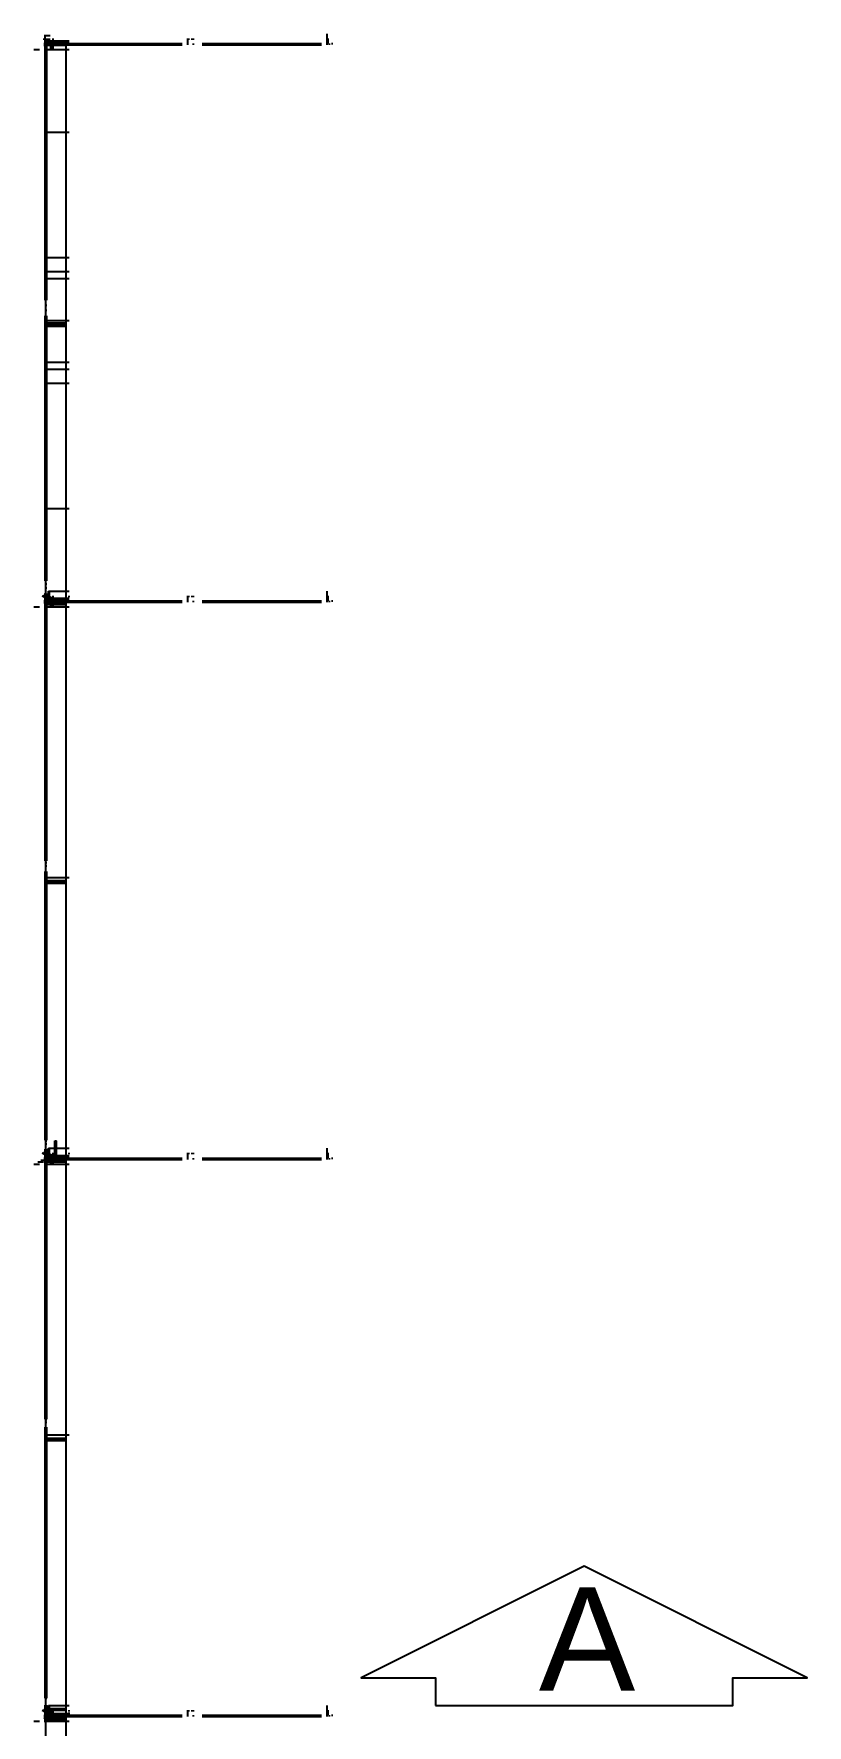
# Model space of a CAD drawing. Header units: inches. Extents: x -37 to 842, y -205 to 94.
# Drawn here: x 27.98 to 30.76, y -156.5 to -150.43 of the extents above; entities that cross this region are included whole.
import ezdxf

# ---------------------------------------------------------------- set-up
doc = ezdxf.new("R2010")
doc.units = ezdxf.units.IN
doc.header["$MEASUREMENT"] = 0
doc.linetypes.add('DIVIDE', pattern=[1.25, 0.5, -0.25, 0, -0.25, 0, -0.25])
doc.linetypes.add('HIDDEN', pattern=[19.05, 12.7, -6.35])
for name, color, linetype in [('LCL-LINHACORTE', 171, 'DIVIDE'), ('LCL-TEXTO2', 171, 'Continuous'), ('Planta_coberta-HID', 7, 'HIDDEN')]:
    doc.layers.add(name, color=color, linetype=linetype)
doc.styles.add('Arial', font='arial.ttf')

msp = doc.modelspace()

# ---------------------------------------------------------------- linework, layer by layer
at = {"layer": 'LCL-LINHACORTE', "linetype": 'ByBlock'}
msp.add_lwpolyline([(29.423, -156.4306), (30.4897, -156.4306), (30.4897, -156.3306), (30.7563, -156.3306), (29.9563, -155.9306), (29.1563, -156.3306), (29.423, -156.3306), (29.423, -156.4306)], dxfattribs=at)
at = {"layer": 'Planta_coberta-HID'}
for p, q in [((29.0334, -150.4703), (29.0334, -150.4303)), ((27.981, -150.4871), (28.0016, -150.4871)), ((28.0181, -150.4521), (28.0181, -150.4471)), ((28.0385, -150.4551), (28.0181, -150.4665)), ((28.0385, -150.4551), (28.0181, -150.4665)), ((28.0388, -150.4551), (28.0181, -150.4667)), ((28.0392, -150.4551), (28.0181, -150.4669)), ((28.0397, -150.4551), (28.0181, -150.4672)), ((28.0404, -150.4551), (28.0181, -150.4676)), ((28.0407, -150.4554), (28.0181, -150.468)), ((28.041, -150.4558), (28.0181, -150.4686)), ((28.0413, -150.4562), (28.0181, -150.4691)), ((28.0415, -150.4567), (28.0181, -150.4698)), ((28.0418, -150.4572), (28.0181, -150.4704)), ((28.0421, -150.4577), (28.0181, -150.4711)), ((28.0425, -150.4583), (28.0181, -150.4718)), ((28.0181, -150.4587), (28.0241, -150.4587)), ((28.0428, -150.4588), (28.0181, -150.4726)), ((28.0431, -150.4594), (28.0181, -150.4733)), ((28.0433, -150.4599), (28.0181, -150.474)), ((28.0436, -150.4604), (28.0181, -150.4746)), ((28.0439, -150.4609), (28.0181, -150.4753)), ((28.0441, -150.4614), (28.0181, -150.4759)), ((28.0443, -150.4618), (28.0181, -150.4764)), ((28.0444, -150.4622), (28.0181, -150.4768)), ((28.0446, -150.4625), (28.0181, -150.4772)), ((28.0447, -150.4627), (28.0181, -150.4775)), ((28.0447, -150.4629), (28.0181, -150.4778)), ((28.0447, -150.463), (28.0181, -150.4779)), ((28.0447, -150.4631), (28.0181, -150.4779)), ((28.0181, -150.4685), (28.0241, -150.4685)), ((28.0181, -150.4871), (28.0423, -150.4871)), ((28.0218, -151.386), (28.0218, -150.4345)), ((28.0218, -150.471), (28.0968, -150.471)), ((28.0222, -150.4521), (28.0222, -150.4471)), ((28.0241, -150.4521), (28.0241, -150.4471)), ((28.0241, -150.456), (28.0241, -150.4551)), ((28.0241, -150.456), (28.1081, -150.456)), ((28.0241, -152.456), (28.0241, -150.456)), ((28.0241, -150.4587), (28.1081, -150.4587)), ((28.0278, -150.4405), (28.0278, -150.4345)), ((28.0278, -151.386), (28.0278, -150.4471)), ((28.0278, -150.4674), (28.0968, -150.4674)), ((28.0334, -150.4405), (28.0334, -150.4345)), ((28.0334, -150.4703), (28.0334, -150.4471)), ((28.0334, -150.4703), (28.0641, -150.4703)), ((28.0372, -150.4405), (28.0372, -150.4345)), ((28.0372, -150.4521), (28.0372, -150.4471)), ((28.0372, -150.4653), (28.0372, -150.4551)), ((28.0372, -150.4653), (28.0641, -150.4653)), ((28.0398, -150.4544), (28.0399, -150.4545)), ((28.0399, -150.4544), (28.0398, -150.4544)), ((28.0399, -150.4545), (28.0399, -150.4547)), ((28.0399, -150.4547), (28.04, -150.455)), ((28.04, -150.455), (28.0401, -150.4553)), ((28.0401, -150.4553), (28.0403, -150.4557)), ((28.0403, -150.4557), (28.0405, -150.4561)), ((28.0407, -150.4554), (28.0405, -150.4551)), ((28.0405, -150.4561), (28.0407, -150.4565)), ((28.041, -150.4558), (28.0407, -150.4554)), ((28.0407, -150.4565), (28.041, -150.457)), ((28.0413, -150.4562), (28.041, -150.4558)), ((28.041, -150.457), (28.0412, -150.4575)), ((28.0412, -150.4575), (28.0415, -150.4581)), ((28.0415, -150.4567), (28.0413, -150.4562)), ((28.0418, -150.4572), (28.0415, -150.4567)), ((28.0415, -150.4581), (28.0418, -150.4586)), ((28.0421, -150.4577), (28.0418, -150.4572)), ((28.0418, -150.4586), (28.0421, -150.4592)), ((28.0425, -150.4583), (28.0421, -150.4577)), ((28.0421, -150.4592), (28.0424, -150.4597)), ((28.0423, -150.4871), (28.0423, -150.4551)), ((28.0423, -150.4871), (28.0423, -150.4551)), ((28.0423, -150.4871), (28.045, -150.4871)), ((28.0424, -150.4597), (28.0427, -150.4602)), ((28.0428, -150.4588), (28.0425, -150.4583)), ((28.0427, -150.4602), (28.043, -150.4607)), ((28.0431, -150.4594), (28.0428, -150.4588)), ((28.043, -150.4607), (28.0433, -150.4612)), ((28.0433, -150.4599), (28.0431, -150.4594)), ((28.0436, -150.4604), (28.0433, -150.4599)), ((28.0433, -150.4612), (28.0436, -150.4616)), ((28.0439, -150.4609), (28.0436, -150.4604)), ((28.0436, -150.4616), (28.0438, -150.462)), ((28.0438, -150.462), (28.0441, -150.4624)), ((28.0441, -150.4614), (28.0439, -150.4609)), ((28.0443, -150.4618), (28.0441, -150.4614)), ((28.0441, -150.4624), (28.0443, -150.4626)), ((28.0444, -150.4622), (28.0443, -150.4618)), ((28.0443, -150.4626), (28.0444, -150.4629)), ((28.0446, -150.4625), (28.0444, -150.4622)), ((28.0444, -150.4629), (28.0446, -150.463)), ((28.0447, -150.4627), (28.0446, -150.4625)), ((28.0446, -150.463), (28.0447, -150.4631)), ((28.0447, -150.4629), (28.0447, -150.4627)), ((28.0447, -150.463), (28.0447, -150.4629)), ((28.0447, -150.4631), (28.0447, -150.463)), ((28.0447, -150.4631), (28.0447, -150.4631)), ((28.045, -150.4871), (28.047, -150.4871)), ((28.047, -150.4871), (28.047, -150.4551)), ((28.047, -150.4871), (28.0489, -150.4871)), ((28.0489, -150.4871), (28.1081, -150.4871)), ((28.0505, -150.4871), (28.0505, -150.4471)), ((28.0641, -150.4653), (28.5139, -150.4653)), ((28.0641, -150.4703), (28.0641, -150.4653)), ((28.0641, -150.4703), (28.5139, -150.4703)), ((28.0968, -151.4674), (28.0968, -150.4674)), ((28.5334, -150.4703), (28.5334, -150.4471)), ((28.5372, -150.4521), (28.5372, -150.4471)), ((28.5489, -150.4521), (28.5489, -150.4471)), ((28.5539, -150.4521), (28.5539, -150.4471)), ((28.5539, -150.4703), (28.5539, -150.4653)), ((28.5848, -150.4653), (29.0139, -150.4653)), ((28.5848, -150.4703), (29.0139, -150.4703)), ((29.0372, -150.4653), (29.0372, -150.4471)), ((29.0423, -150.4703), (29.0423, -150.4653)), ((29.0489, -150.4653), (29.0539, -150.4653)), ((28.0181, -150.5245), (28.0241, -150.5245)), ((28.0181, -150.7837), (28.1081, -150.7837)), ((28.0181, -150.7837), (28.1081, -150.7837)), ((28.0181, -151.2337), (28.1081, -151.2337)), ((28.0181, -151.2837), (28.1081, -151.2837)), ((28.0181, -151.3087), (28.1081, -151.3087)), ((28.0181, -151.4587), (28.0241, -151.4587)), ((28.0181, -151.4587), (28.0241, -151.4587)), ((28.0218, -151.4042), (28.0278, -151.4042)), ((28.0218, -151.4223), (28.0278, -151.4223)), ((28.0218, -151.4587), (28.0218, -151.4422)), ((28.0218, -151.4792), (28.0218, -151.4587)), ((28.0241, -151.4587), (28.1081, -151.4587)), ((28.0241, -151.4587), (28.1081, -151.4587)), ((28.0278, -151.4587), (28.0278, -151.4422)), ((28.0278, -151.4732), (28.0278, -151.4587)), ((28.0218, -151.471), (28.0968, -151.471)), ((28.0218, -151.4724), (28.0968, -151.4724)), ((28.0218, -151.4792), (28.0968, -151.4792)), ((28.0218, -152.3936), (28.0218, -151.4792)), ((28.0278, -151.4674), (28.0968, -151.4674)), ((28.0278, -151.4684), (28.0968, -151.4684)), ((28.0278, -151.4732), (28.0968, -151.4732)), ((28.0278, -152.3936), (28.0278, -151.4732)), ((28.0968, -151.471), (28.0968, -151.4674)), ((28.0968, -151.4732), (28.0968, -151.471)), ((28.0968, -151.4792), (28.0968, -151.4732)), ((28.0968, -152.4684), (28.0968, -151.4792)), ((28.0181, -151.6087), (28.1081, -151.6087)), ((28.0181, -151.6337), (28.1081, -151.6337)), ((28.0181, -151.6837), (28.1081, -151.6837)), ((28.0181, -152.1337), (28.1081, -152.1337)), ((28.0181, -152.1337), (28.1081, -152.1337)), ((28.0218, -152.4042), (28.0278, -152.4042)), ((28.0218, -152.4193), (28.0278, -152.4193)), ((28.0334, -152.4303), (28.0372, -152.4303)), ((28.0334, -152.4703), (28.0334, -152.4303)), ((28.0372, -152.4303), (28.1081, -152.4303)), ((28.0372, -152.4653), (28.0372, -152.4303)), ((29.0334, -152.4703), (29.0334, -152.4303)), ((27.981, -152.4871), (28.0016, -152.4871)), ((28.0112, -152.4471), (28.0399, -152.4631)), ((28.0113, -152.4471), (28.0398, -152.463)), ((28.0115, -152.4471), (28.0399, -152.4629)), ((28.0119, -152.4471), (28.0399, -152.4627)), ((28.0125, -152.4471), (28.04, -152.4625)), ((28.0132, -152.4471), (28.0401, -152.4622)), ((28.014, -152.4471), (28.0403, -152.4618)), ((28.0149, -152.4471), (28.0405, -152.4614)), ((28.016, -152.4471), (28.0407, -152.4609)), ((28.0171, -152.4471), (28.041, -152.4604)), ((28.0181, -152.4395), (28.0447, -152.4544)), ((28.0181, -152.4396), (28.0447, -152.4544)), ((28.0181, -152.4397), (28.0446, -152.4545)), ((28.0181, -152.4399), (28.0444, -152.4546)), ((28.0181, -152.4402), (28.0443, -152.4548)), ((28.0181, -152.4406), (28.0441, -152.4551)), ((28.0181, -152.4411), (28.0438, -152.4554)), ((28.0181, -152.4416), (28.0436, -152.4558)), ((28.0181, -152.4422), (28.0433, -152.4562)), ((28.0181, -152.4428), (28.043, -152.4567)), ((28.0181, -152.4435), (28.0427, -152.4572)), ((28.0181, -152.4442), (28.0424, -152.4577)), ((28.0181, -152.4449), (28.0421, -152.4583)), ((28.0181, -152.4456), (28.0418, -152.4588)), ((28.0181, -152.4463), (28.0415, -152.4594)), ((28.0181, -152.447), (28.0412, -152.4599)), ((28.0181, -152.4521), (28.0181, -152.4471)), ((28.0399, -152.4544), (28.0181, -152.4665)), ((28.0399, -152.4544), (28.0181, -152.4665)), ((28.04, -152.4545), (28.0181, -152.4667)), ((28.0401, -152.4546), (28.0181, -152.4669)), ((28.0403, -152.4548), (28.0181, -152.4672)), ((28.0405, -152.4551), (28.0181, -152.4676)), ((28.0407, -152.4554), (28.0181, -152.468)), ((28.041, -152.4558), (28.0181, -152.4686)), ((28.0413, -152.4562), (28.0181, -152.4691)), ((28.0415, -152.4567), (28.0181, -152.4698)), ((28.0418, -152.4572), (28.0181, -152.4704)), ((28.0421, -152.4577), (28.0181, -152.4711)), ((28.0425, -152.4583), (28.0181, -152.4718)), ((28.0181, -152.4587), (28.0241, -152.4587)), ((28.0181, -152.4587), (28.0241, -152.4587)), ((28.0428, -152.4588), (28.0181, -152.4726)), ((28.0431, -152.4594), (28.0181, -152.4733)), ((28.0433, -152.4599), (28.0181, -152.474)), ((28.0436, -152.4604), (28.0181, -152.4746)), ((28.0439, -152.4609), (28.0181, -152.4753)), ((28.0441, -152.4614), (28.0181, -152.4759)), ((28.0443, -152.4618), (28.0181, -152.4764)), ((28.0444, -152.4622), (28.0181, -152.4768)), ((28.0446, -152.4625), (28.0181, -152.4772)), ((28.0447, -152.4627), (28.0181, -152.4775)), ((28.0447, -152.4629), (28.0181, -152.4778)), ((28.0447, -152.463), (28.0181, -152.4779)), ((28.0447, -152.4631), (28.0181, -152.4779)), ((28.0181, -152.4685), (28.0241, -152.4685)), ((28.0181, -152.4685), (28.0241, -152.4685)), ((28.0181, -152.4871), (28.0423, -152.4871)), ((28.0218, -152.4587), (28.0218, -152.4393)), ((28.0218, -152.4792), (28.0218, -152.4587)), ((28.0218, -152.4724), (28.0968, -152.4724)), ((28.0218, -152.4736), (28.0968, -152.4736)), ((28.0218, -152.4792), (28.0968, -152.4792)), ((28.0218, -153.3981), (28.0218, -152.4792)), ((28.0222, -152.4521), (28.0222, -152.4471)), ((28.0241, -152.456), (28.1081, -152.456)), ((28.0241, -152.456), (28.1081, -152.456)), ((28.0241, -154.456), (28.0241, -152.456)), ((28.0241, -152.4587), (28.1081, -152.4587)), ((28.0241, -152.4587), (28.1081, -152.4587)), ((28.0278, -152.4587), (28.0278, -152.4393)), ((28.0278, -152.4732), (28.0278, -152.4587)), ((28.0278, -152.4684), (28.0968, -152.4684)), ((28.0278, -152.4692), (28.0968, -152.4692)), ((28.0278, -152.4732), (28.0968, -152.4732)), ((28.0278, -153.3981), (28.0278, -152.4732)), ((28.0334, -152.4703), (28.0641, -152.4703)), ((28.0372, -152.4653), (28.0641, -152.4653)), ((28.0398, -152.4544), (28.0399, -152.4545)), ((28.0399, -152.4544), (28.0398, -152.4544)), ((28.0399, -152.4629), (28.0398, -152.463)), ((28.0398, -152.463), (28.0399, -152.4631)), ((28.0398, -152.463), (28.0399, -152.4631)), ((28.0399, -152.4544), (28.0399, -152.4544)), ((28.04, -152.4545), (28.0399, -152.4544)), ((28.0399, -152.4545), (28.0399, -152.4547)), ((28.0399, -152.4547), (28.04, -152.455)), ((28.04, -152.4625), (28.0399, -152.4627)), ((28.0399, -152.4627), (28.0399, -152.4629)), ((28.0399, -152.4627), (28.0401, -152.4629)), ((28.0399, -152.4629), (28.04, -152.463)), ((28.0399, -152.4631), (28.04, -152.463)), ((28.0399, -152.4631), (28.0399, -152.4631)), ((28.0401, -152.4546), (28.04, -152.4545)), ((28.04, -152.455), (28.0401, -152.4553)), ((28.0401, -152.4622), (28.04, -152.4625)), ((28.04, -152.4625), (28.0403, -152.4626)), ((28.04, -152.463), (28.0401, -152.4629)), ((28.0403, -152.4548), (28.0401, -152.4546)), ((28.0401, -152.4553), (28.0403, -152.4557)), ((28.0403, -152.4618), (28.0401, -152.4622)), ((28.0401, -152.4622), (28.0405, -152.4624)), ((28.0401, -152.4629), (28.0403, -152.4626)), ((28.0405, -152.4551), (28.0403, -152.4548)), ((28.0403, -152.4557), (28.0405, -152.4561)), ((28.0405, -152.4614), (28.0403, -152.4618)), ((28.0403, -152.4618), (28.0407, -152.462)), ((28.0403, -152.4626), (28.0405, -152.4624)), ((28.0407, -152.4554), (28.0405, -152.4551)), ((28.0405, -152.4561), (28.0407, -152.4565)), ((28.0407, -152.4609), (28.0405, -152.4614)), ((28.0405, -152.4614), (28.041, -152.4616)), ((28.0405, -152.4624), (28.0407, -152.462)), ((28.041, -152.4558), (28.0407, -152.4554)), ((28.0407, -152.4565), (28.041, -152.457)), ((28.041, -152.4604), (28.0407, -152.4609)), ((28.0407, -152.4609), (28.0413, -152.4612)), ((28.0407, -152.462), (28.041, -152.4616)), ((28.0413, -152.4562), (28.041, -152.4558)), ((28.041, -152.457), (28.0412, -152.4575)), ((28.0412, -152.4599), (28.041, -152.4604)), ((28.041, -152.4604), (28.0415, -152.4607)), ((28.041, -152.4616), (28.0413, -152.4612)), ((28.0412, -152.4575), (28.0415, -152.4581)), ((28.0415, -152.4594), (28.0412, -152.4599)), ((28.0412, -152.4599), (28.0418, -152.4602)), ((28.0415, -152.4567), (28.0413, -152.4562)), ((28.0413, -152.4612), (28.0415, -152.4607)), ((28.0418, -152.4572), (28.0415, -152.4567)), ((28.0415, -152.4581), (28.0418, -152.4586)), ((28.0418, -152.4588), (28.0415, -152.4594)), ((28.0415, -152.4594), (28.0421, -152.4597)), ((28.0415, -152.4607), (28.0418, -152.4602)), ((28.0421, -152.4577), (28.0418, -152.4572)), ((28.0421, -152.4583), (28.0418, -152.4588)), ((28.0418, -152.4586), (28.0421, -152.4592)), ((28.0418, -152.4588), (28.0425, -152.4592)), ((28.0418, -152.4602), (28.0421, -152.4597)), ((28.0425, -152.4583), (28.0421, -152.4577)), ((28.0424, -152.4577), (28.0421, -152.4583)), ((28.0421, -152.4583), (28.0428, -152.4586)), ((28.0421, -152.4592), (28.0424, -152.4597)), ((28.0421, -152.4597), (28.0425, -152.4592)), ((28.0423, -152.4871), (28.0423, -152.4521)), ((28.0423, -152.4871), (28.0423, -152.4521)), ((28.0423, -152.4871), (28.045, -152.4871)), ((28.0427, -152.4572), (28.0424, -152.4577)), ((28.0424, -152.4577), (28.0431, -152.4581)), ((28.0424, -152.4597), (28.0427, -152.4602)), ((28.0428, -152.4588), (28.0425, -152.4583)), ((28.0425, -152.4592), (28.0428, -152.4586)), ((28.043, -152.4567), (28.0427, -152.4572)), ((28.0427, -152.4572), (28.0433, -152.4575)), ((28.0427, -152.4602), (28.043, -152.4607)), ((28.0428, -152.4586), (28.0431, -152.4581)), ((28.0431, -152.4594), (28.0428, -152.4588)), ((28.0433, -152.4562), (28.043, -152.4567)), ((28.043, -152.4567), (28.0436, -152.457)), ((28.043, -152.4607), (28.0433, -152.4612)), ((28.0431, -152.4581), (28.0433, -152.4575)), ((28.0433, -152.4599), (28.0431, -152.4594)), ((28.0436, -152.4558), (28.0433, -152.4562)), ((28.0433, -152.4562), (28.0439, -152.4565)), ((28.0433, -152.4575), (28.0436, -152.457)), ((28.0436, -152.4604), (28.0433, -152.4599)), ((28.0433, -152.4612), (28.0436, -152.4616)), ((28.0438, -152.4554), (28.0436, -152.4558)), ((28.0436, -152.4558), (28.0441, -152.4561)), ((28.0436, -152.457), (28.0439, -152.4565)), ((28.0439, -152.4609), (28.0436, -152.4604)), ((28.0436, -152.4616), (28.0438, -152.462)), ((28.0441, -152.4551), (28.0438, -152.4554)), ((28.0438, -152.4554), (28.0443, -152.4557)), ((28.0438, -152.462), (28.0441, -152.4624)), ((28.0439, -152.4565), (28.0441, -152.4561)), ((28.0441, -152.4614), (28.0439, -152.4609)), ((28.0443, -152.4548), (28.0441, -152.4551)), ((28.0441, -152.4551), (28.0444, -152.4553)), ((28.0441, -152.4561), (28.0443, -152.4557)), ((28.0443, -152.4618), (28.0441, -152.4614)), ((28.0441, -152.4624), (28.0443, -152.4626)), ((28.0444, -152.4546), (28.0443, -152.4548)), ((28.0443, -152.4548), (28.0446, -152.455)), ((28.0443, -152.4557), (28.0444, -152.4553)), ((28.0444, -152.4622), (28.0443, -152.4618)), ((28.0443, -152.4626), (28.0444, -152.4629)), ((28.0446, -152.4545), (28.0444, -152.4546)), ((28.0444, -152.4546), (28.0447, -152.4547)), ((28.0444, -152.4553), (28.0446, -152.455)), ((28.0446, -152.4625), (28.0444, -152.4622)), ((28.0444, -152.4629), (28.0446, -152.463)), ((28.0447, -152.4544), (28.0446, -152.4545)), ((28.0446, -152.4545), (28.0447, -152.4545)), ((28.0446, -152.455), (28.0447, -152.4547)), ((28.0447, -152.4627), (28.0446, -152.4625)), ((28.0446, -152.463), (28.0447, -152.4631)), ((28.0447, -152.4545), (28.0447, -152.4544)), ((28.0447, -152.4544), (28.0447, -152.4544)), ((28.0447, -152.4544), (28.0447, -152.4544)), ((28.0447, -152.4544), (28.0447, -152.4544)), ((28.0447, -152.4547), (28.0447, -152.4545)), ((28.0447, -152.4629), (28.0447, -152.4627)), ((28.0447, -152.463), (28.0447, -152.4629)), ((28.0447, -152.4631), (28.0447, -152.463)), ((28.0447, -152.4631), (28.0447, -152.4631)), ((28.045, -152.4871), (28.047, -152.4871)), ((28.047, -152.4871), (28.047, -152.4521)), ((28.047, -152.4871), (28.0489, -152.4871)), ((28.0489, -152.4871), (28.1081, -152.4871)), ((28.0505, -152.4871), (28.0505, -152.4471)), ((28.0641, -152.4653), (28.5139, -152.4653)), ((28.0641, -152.4703), (28.0641, -152.4653)), ((28.0641, -152.4703), (28.5139, -152.4703)), ((28.0968, -152.4724), (28.0968, -152.4684)), ((28.0968, -152.4732), (28.0968, -152.4724)), ((28.0968, -152.4792), (28.0968, -152.4732)), ((28.0968, -153.4692), (28.0968, -152.4792)), ((28.1081, -152.4521), (28.1081, -152.4471)), ((28.5334, -152.4703), (28.5334, -152.4471)), ((28.5372, -152.4521), (28.5372, -152.4471)), ((28.5489, -152.4521), (28.5489, -152.4471)), ((28.5539, -152.4521), (28.5539, -152.4471)), ((28.5539, -152.4703), (28.5539, -152.4653)), ((28.5848, -152.4653), (29.0139, -152.4653)), ((28.5848, -152.4703), (29.0139, -152.4703)), ((29.0372, -152.4653), (29.0372, -152.4471)), ((29.0423, -152.4703), (29.0423, -152.4653)), ((29.0489, -152.4653), (29.0539, -152.4653)), ((28.0218, -153.4042), (28.0278, -153.4042)), ((28.0181, -153.4587), (28.0241, -153.4587)), ((28.0181, -153.4587), (28.0241, -153.4587)), ((28.0218, -153.4169), (28.0278, -153.4169)), ((28.0218, -153.4587), (28.0218, -153.4365)), ((28.0218, -153.4792), (28.0218, -153.4587)), ((28.0241, -153.4587), (28.1081, -153.4587)), ((28.0241, -153.4587), (28.1081, -153.4587)), ((28.0278, -153.4587), (28.0278, -153.4365)), ((28.0278, -153.4732), (28.0278, -153.4587)), ((28.0218, -153.4736), (28.0968, -153.4736)), ((28.0218, -153.4745), (28.0968, -153.4745)), ((28.0218, -153.4792), (28.0968, -153.4792)), ((28.0218, -154.4009), (28.0218, -153.4792)), ((28.0278, -153.4692), (28.0968, -153.4692)), ((28.0278, -153.4699), (28.0968, -153.4699)), ((28.0278, -153.4732), (28.0968, -153.4732)), ((28.0278, -154.4009), (28.0278, -153.4732)), ((28.0968, -153.4732), (28.0968, -153.4692)), ((28.0968, -153.4792), (28.0968, -153.4732)), ((28.0968, -154.4699), (28.0968, -153.4792)), ((28.0218, -154.4042), (28.0278, -154.4042)), ((28.0218, -154.4149), (28.0278, -154.4149)), ((28.0218, -154.4745), (28.0218, -154.4338)), ((28.0278, -154.4699), (28.0278, -154.4338)), ((28.0334, -154.4303), (28.0372, -154.4303)), ((28.0334, -154.4703), (28.0334, -154.4303)), ((28.0372, -154.4303), (28.1081, -154.4303)), ((28.0372, -154.4653), (28.0372, -154.4303)), ((28.0568, -154.4732), (28.0568, -154.4042)), ((28.0568, -154.4042), (28.0628, -154.4042)), ((28.0628, -154.4792), (28.0628, -154.4042)), ((29.0334, -154.4703), (29.0334, -154.4303)), ((27.981, -154.4871), (28.0016, -154.4871)), ((27.9952, -154.4792), (28.0158, -154.4792)), ((28.006, -154.4732), (28.0568, -154.4732)), ((28.0112, -154.4471), (28.0399, -154.4631)), ((28.0113, -154.4471), (28.0398, -154.463)), ((28.0115, -154.4471), (28.0399, -154.4629)), ((28.0119, -154.4471), (28.0399, -154.4627)), ((28.0125, -154.4471), (28.04, -154.4625)), ((28.0132, -154.4471), (28.0401, -154.4622)), ((28.014, -154.4471), (28.0403, -154.4618)), ((28.0149, -154.4471), (28.0405, -154.4614)), ((28.016, -154.4471), (28.0407, -154.4609)), ((28.0171, -154.4471), (28.041, -154.4604)), ((28.0181, -154.4395), (28.0447, -154.4544)), ((28.0181, -154.4396), (28.0447, -154.4544)), ((28.0181, -154.4397), (28.0446, -154.4545)), ((28.0181, -154.4399), (28.0444, -154.4546)), ((28.0181, -154.4402), (28.0443, -154.4548)), ((28.0181, -154.4406), (28.0441, -154.4551)), ((28.0181, -154.4411), (28.0438, -154.4554)), ((28.0181, -154.4416), (28.0436, -154.4558)), ((28.0181, -154.4422), (28.0433, -154.4562)), ((28.0181, -154.4428), (28.043, -154.4567)), ((28.0181, -154.4435), (28.0427, -154.4572)), ((28.0181, -154.4442), (28.0424, -154.4577)), ((28.0181, -154.4449), (28.0421, -154.4583)), ((28.0181, -154.4456), (28.0418, -154.4588)), ((28.0181, -154.4463), (28.0415, -154.4594)), ((28.0181, -154.447), (28.0412, -154.4599)), ((28.0181, -154.4521), (28.0181, -154.4471)), ((28.0399, -154.4544), (28.0181, -154.4665)), ((28.0399, -154.4544), (28.0181, -154.4665)), ((28.04, -154.4545), (28.0181, -154.4667)), ((28.0401, -154.4546), (28.0181, -154.4669)), ((28.0403, -154.4548), (28.0181, -154.4672)), ((28.0405, -154.4551), (28.0181, -154.4676)), ((28.0407, -154.4554), (28.0181, -154.468)), ((28.041, -154.4558), (28.0181, -154.4686)), ((28.0413, -154.4562), (28.0181, -154.4691)), ((28.0415, -154.4567), (28.0181, -154.4698)), ((28.0418, -154.4572), (28.0181, -154.4704)), ((28.0421, -154.4577), (28.0181, -154.4711)), ((28.0425, -154.4583), (28.0181, -154.4718)), ((28.0181, -154.4587), (28.0241, -154.4587)), ((28.0181, -154.4587), (28.0241, -154.4587)), ((28.0428, -154.4588), (28.0181, -154.4726)), ((28.0431, -154.4594), (28.0181, -154.4733)), ((28.0433, -154.4599), (28.0181, -154.474)), ((28.0436, -154.4604), (28.0181, -154.4746)), ((28.0439, -154.4609), (28.0181, -154.4753)), ((28.0441, -154.4614), (28.0181, -154.4759)), ((28.0443, -154.4618), (28.0181, -154.4764)), ((28.0444, -154.4622), (28.0181, -154.4768)), ((28.0446, -154.4625), (28.0181, -154.4772)), ((28.0447, -154.4627), (28.0181, -154.4775)), ((28.0447, -154.4629), (28.0181, -154.4778)), ((28.0447, -154.463), (28.0181, -154.4779)), ((28.0447, -154.4631), (28.0181, -154.4779)), ((28.0181, -154.4685), (28.0241, -154.4685)), ((28.0181, -154.4685), (28.0241, -154.4685)), ((28.0181, -154.4792), (28.0628, -154.4792)), ((28.0181, -154.4871), (28.0423, -154.4871)), ((28.0218, -154.4792), (28.0218, -154.4745)), ((28.0218, -154.4745), (28.0968, -154.4745)), ((28.0218, -154.4752), (28.0968, -154.4752)), ((28.0218, -155.4028), (28.0218, -154.4792)), ((28.0222, -154.4521), (28.0222, -154.4471)), ((28.0241, -154.456), (28.1081, -154.456)), ((28.0241, -156.456), (28.0241, -154.456)), ((28.0241, -154.456), (28.1081, -154.456)), ((28.0241, -154.4587), (28.1081, -154.4587)), ((28.0241, -154.4587), (28.1081, -154.4587)), ((28.0278, -154.4732), (28.0278, -154.4699)), ((28.0278, -154.4699), (28.0968, -154.4699)), ((28.0278, -154.4704), (28.0968, -154.4704)), ((28.0278, -155.4028), (28.0278, -154.4732)), ((28.0334, -154.4703), (28.0641, -154.4703)), ((28.0372, -154.4653), (28.0641, -154.4653)), ((28.0398, -154.4544), (28.0399, -154.4545)), ((28.0399, -154.4544), (28.0398, -154.4544)), ((28.0399, -154.4629), (28.0398, -154.463)), ((28.0398, -154.463), (28.0399, -154.4631)), ((28.0398, -154.463), (28.0399, -154.4631)), ((28.0399, -154.4544), (28.0399, -154.4544)), ((28.04, -154.4545), (28.0399, -154.4544)), ((28.0399, -154.4545), (28.0399, -154.4547)), ((28.0399, -154.4547), (28.04, -154.455)), ((28.04, -154.4625), (28.0399, -154.4627)), ((28.0399, -154.4627), (28.0399, -154.4629)), ((28.0399, -154.4627), (28.0401, -154.4629)), ((28.0399, -154.4629), (28.04, -154.463)), ((28.0399, -154.4631), (28.04, -154.463)), ((28.0399, -154.4631), (28.0399, -154.4631)), ((28.0401, -154.4546), (28.04, -154.4545)), ((28.04, -154.455), (28.0401, -154.4553)), ((28.0401, -154.4622), (28.04, -154.4625)), ((28.04, -154.4625), (28.0403, -154.4626)), ((28.04, -154.463), (28.0401, -154.4629)), ((28.0403, -154.4548), (28.0401, -154.4546)), ((28.0401, -154.4553), (28.0403, -154.4557)), ((28.0403, -154.4618), (28.0401, -154.4622)), ((28.0401, -154.4622), (28.0405, -154.4624)), ((28.0401, -154.4629), (28.0403, -154.4626)), ((28.0405, -154.4551), (28.0403, -154.4548)), ((28.0403, -154.4557), (28.0405, -154.4561)), ((28.0405, -154.4614), (28.0403, -154.4618)), ((28.0403, -154.4618), (28.0407, -154.462)), ((28.0403, -154.4626), (28.0405, -154.4624)), ((28.0407, -154.4554), (28.0405, -154.4551)), ((28.0405, -154.4561), (28.0407, -154.4565)), ((28.0407, -154.4609), (28.0405, -154.4614)), ((28.0405, -154.4614), (28.041, -154.4616)), ((28.0405, -154.4624), (28.0407, -154.462)), ((28.041, -154.4558), (28.0407, -154.4554)), ((28.0407, -154.4565), (28.041, -154.457)), ((28.041, -154.4604), (28.0407, -154.4609)), ((28.0407, -154.4609), (28.0413, -154.4612)), ((28.0407, -154.462), (28.041, -154.4616)), ((28.0413, -154.4562), (28.041, -154.4558)), ((28.041, -154.457), (28.0412, -154.4575)), ((28.0412, -154.4599), (28.041, -154.4604)), ((28.041, -154.4604), (28.0415, -154.4607)), ((28.041, -154.4616), (28.0413, -154.4612)), ((28.0412, -154.4575), (28.0415, -154.4581)), ((28.0415, -154.4594), (28.0412, -154.4599)), ((28.0412, -154.4599), (28.0418, -154.4602)), ((28.0415, -154.4567), (28.0413, -154.4562)), ((28.0413, -154.4612), (28.0415, -154.4607)), ((28.0418, -154.4572), (28.0415, -154.4567)), ((28.0415, -154.4581), (28.0418, -154.4586)), ((28.0418, -154.4588), (28.0415, -154.4594)), ((28.0415, -154.4594), (28.0421, -154.4597)), ((28.0415, -154.4607), (28.0418, -154.4602)), ((28.0421, -154.4577), (28.0418, -154.4572)), ((28.0421, -154.4583), (28.0418, -154.4588)), ((28.0418, -154.4586), (28.0421, -154.4592)), ((28.0418, -154.4588), (28.0425, -154.4592)), ((28.0418, -154.4602), (28.0421, -154.4597)), ((28.0424, -154.4577), (28.0421, -154.4583)), ((28.0425, -154.4583), (28.0421, -154.4577)), ((28.0421, -154.4583), (28.0428, -154.4586)), ((28.0421, -154.4597), (28.0425, -154.4592)), ((28.0421, -154.4592), (28.0424, -154.4597)), ((28.0423, -154.4871), (28.0423, -154.4521)), ((28.0423, -154.4871), (28.0423, -154.4521)), ((28.0423, -154.4871), (28.045, -154.4871)), ((28.0427, -154.4572), (28.0424, -154.4577)), ((28.0424, -154.4577), (28.0431, -154.4581)), ((28.0424, -154.4597), (28.0427, -154.4602)), ((28.0428, -154.4588), (28.0425, -154.4583)), ((28.0425, -154.4592), (28.0428, -154.4586)), ((28.043, -154.4567), (28.0427, -154.4572)), ((28.0427, -154.4572), (28.0433, -154.4575)), ((28.0427, -154.4602), (28.043, -154.4607)), ((28.0428, -154.4586), (28.0431, -154.4581)), ((28.0431, -154.4594), (28.0428, -154.4588)), ((28.0433, -154.4562), (28.043, -154.4567)), ((28.043, -154.4567), (28.0436, -154.457)), ((28.043, -154.4607), (28.0433, -154.4612)), ((28.0431, -154.4581), (28.0433, -154.4575)), ((28.0433, -154.4599), (28.0431, -154.4594)), ((28.0436, -154.4558), (28.0433, -154.4562)), ((28.0433, -154.4562), (28.0439, -154.4565)), ((28.0433, -154.4575), (28.0436, -154.457)), ((28.0436, -154.4604), (28.0433, -154.4599)), ((28.0433, -154.4612), (28.0436, -154.4616)), ((28.0438, -154.4554), (28.0436, -154.4558)), ((28.0436, -154.4558), (28.0441, -154.4561)), ((28.0436, -154.457), (28.0439, -154.4565)), ((28.0439, -154.4609), (28.0436, -154.4604)), ((28.0436, -154.4616), (28.0438, -154.462)), ((28.0441, -154.4551), (28.0438, -154.4554)), ((28.0438, -154.4554), (28.0443, -154.4557)), ((28.0438, -154.462), (28.0441, -154.4624)), ((28.0439, -154.4565), (28.0441, -154.4561)), ((28.0441, -154.4614), (28.0439, -154.4609)), ((28.0443, -154.4548), (28.0441, -154.4551)), ((28.0441, -154.4551), (28.0444, -154.4553)), ((28.0441, -154.4561), (28.0443, -154.4557)), ((28.0443, -154.4618), (28.0441, -154.4614)), ((28.0441, -154.4624), (28.0443, -154.4626)), ((28.0444, -154.4546), (28.0443, -154.4548)), ((28.0443, -154.4548), (28.0446, -154.455)), ((28.0443, -154.4557), (28.0444, -154.4553)), ((28.0444, -154.4622), (28.0443, -154.4618)), ((28.0443, -154.4626), (28.0444, -154.4629)), ((28.0446, -154.4545), (28.0444, -154.4546)), ((28.0444, -154.4546), (28.0447, -154.4547)), ((28.0444, -154.4553), (28.0446, -154.455)), ((28.0446, -154.4625), (28.0444, -154.4622)), ((28.0444, -154.4629), (28.0446, -154.463)), ((28.0447, -154.4544), (28.0446, -154.4545)), ((28.0446, -154.4545), (28.0447, -154.4545)), ((28.0446, -154.455), (28.0447, -154.4547)), ((28.0447, -154.4627), (28.0446, -154.4625)), ((28.0446, -154.463), (28.0447, -154.4631)), ((28.0447, -154.4545), (28.0447, -154.4544)), ((28.0447, -154.4544), (28.0447, -154.4544)), ((28.0447, -154.4544), (28.0447, -154.4544)), ((28.0447, -154.4544), (28.0447, -154.4544)), ((28.0447, -154.4547), (28.0447, -154.4545)), ((28.0447, -154.4629), (28.0447, -154.4627)), ((28.0447, -154.463), (28.0447, -154.4629)), ((28.0447, -154.4631), (28.0447, -154.463)), ((28.0447, -154.4631), (28.0447, -154.4631)), ((28.045, -154.4871), (28.047, -154.4871)), ((28.047, -154.4871), (28.047, -154.4521)), ((28.047, -154.4871), (28.0489, -154.4871)), ((28.0489, -154.4871), (28.1081, -154.4871)), ((28.0505, -154.4871), (28.0505, -154.4471)), ((28.0568, -154.4732), (28.0968, -154.4732)), ((28.0628, -154.4792), (28.0968, -154.4792)), ((28.0641, -154.4653), (28.5139, -154.4653)), ((28.0641, -154.4703), (28.0641, -154.4653)), ((28.0641, -154.4703), (28.5139, -154.4703)), ((28.0968, -154.4745), (28.0968, -154.4699)), ((28.0968, -154.4792), (28.0968, -154.4745)), ((28.0968, -155.4704), (28.0968, -154.4792)), ((28.1081, -154.4521), (28.1081, -154.4471)), ((28.5334, -154.4703), (28.5334, -154.4471)), ((28.5372, -154.4521), (28.5372, -154.4471)), ((28.5489, -154.4521), (28.5489, -154.4471)), ((28.5539, -154.4521), (28.5539, -154.4471)), ((28.5539, -154.4703), (28.5539, -154.4653)), ((28.5848, -154.4653), (29.0139, -154.4653)), ((28.5848, -154.4703), (29.0139, -154.4703)), ((29.0372, -154.4653), (29.0372, -154.4471)), ((29.0423, -154.4703), (29.0423, -154.4653)), ((29.0489, -154.4653), (29.0539, -154.4653)), ((28.0218, -155.4042), (28.0278, -155.4042)), ((28.0181, -155.4587), (28.0241, -155.4587)), ((28.0181, -155.4587), (28.0241, -155.4587)), ((28.0218, -155.4134), (28.0278, -155.4134)), ((28.0218, -155.4587), (28.0218, -155.4313)), ((28.0218, -155.4792), (28.0218, -155.4587)), ((28.0241, -155.4587), (28.1081, -155.4587)), ((28.0241, -155.4587), (28.1081, -155.4587)), ((28.0278, -155.4587), (28.0278, -155.4313)), ((28.0278, -155.4732), (28.0278, -155.4587)), ((28.0278, -155.4704), (28.0968, -155.4704)), ((28.0278, -155.4708), (28.0968, -155.4708)), ((28.0968, -155.4732), (28.0968, -155.4704)), ((28.0218, -155.4752), (28.0968, -155.4752)), ((28.0218, -155.4758), (28.0968, -155.4758)), ((28.0218, -155.4792), (28.0968, -155.4792)), ((28.0218, -156.4041), (28.0218, -155.4792)), ((28.0278, -155.4732), (28.0968, -155.4732)), ((28.0278, -156.4041), (28.0278, -155.4732)), ((28.0968, -155.4792), (28.0968, -155.4732)), ((28.0968, -156.4417), (28.0968, -155.4792)), ((28.0181, -156.4395), (28.0447, -156.4544)), ((28.0181, -156.4396), (28.0447, -156.4544)), ((28.0181, -156.4397), (28.0446, -156.4545)), ((28.0181, -156.4399), (28.0444, -156.4546)), ((28.0181, -156.4402), (28.0443, -156.4548)), ((28.0181, -156.4406), (28.0441, -156.4551)), ((28.0181, -156.4411), (28.0438, -156.4554)), ((28.0181, -156.4416), (28.0436, -156.4558)), ((28.0181, -156.4422), (28.0429, -156.456)), ((28.0218, -156.4042), (28.0278, -156.4042)), ((28.0218, -156.4587), (28.0218, -156.4288)), ((28.0218, -156.4417), (28.0968, -156.4417)), ((28.0278, -156.456), (28.0278, -156.4288)), ((28.0334, -156.4303), (28.0372, -156.4303)), ((28.0334, -156.4703), (28.0334, -156.4303)), ((28.0372, -156.4303), (28.1081, -156.4303)), ((28.0372, -156.4653), (28.0372, -156.4303)), ((28.0968, -156.4467), (28.0968, -156.4417)), ((29.0334, -156.4703), (29.0334, -156.4303)), ((27.981, -156.4871), (28.0016, -156.4871)), ((28.0112, -156.4471), (28.0278, -156.4564)), ((28.0113, -156.4471), (28.0278, -156.4563)), ((28.0115, -156.4471), (28.0278, -156.4562)), ((28.0119, -156.4471), (28.0279, -156.456)), ((28.0125, -156.4471), (28.0284, -156.456)), ((28.0132, -156.4471), (28.0291, -156.456)), ((28.014, -156.4471), (28.03, -156.456)), ((28.0149, -156.4471), (28.0309, -156.456)), ((28.016, -156.4471), (28.0319, -156.456)), ((28.0171, -156.4471), (28.0331, -156.456)), ((28.0181, -156.4428), (28.0418, -156.456)), ((28.0181, -156.4435), (28.0406, -156.456)), ((28.0181, -156.4442), (28.0394, -156.456)), ((28.0181, -156.4449), (28.0381, -156.456)), ((28.0181, -156.4456), (28.0368, -156.456)), ((28.0181, -156.4463), (28.0355, -156.456)), ((28.0181, -156.447), (28.0343, -156.456)), ((28.0181, -156.4521), (28.0181, -156.4471)), ((28.0181, -156.449), (28.0241, -156.449)), ((28.0181, -156.4587), (28.0241, -156.4587)), ((28.0181, -156.4587), (28.0241, -156.4587)), ((28.0181, -156.4665), (28.0278, -156.4611)), ((28.0181, -156.4665), (28.0278, -156.4611)), ((28.0181, -156.4667), (28.0278, -156.4613)), ((28.0181, -156.4753), (28.0429, -156.4614)), ((28.0181, -156.4746), (28.0418, -156.4614)), ((28.0181, -156.474), (28.0406, -156.4614)), ((28.0181, -156.4733), (28.0394, -156.4614)), ((28.0181, -156.4726), (28.0381, -156.4614)), ((28.0181, -156.4718), (28.0368, -156.4614)), ((28.0181, -156.4711), (28.0355, -156.4614)), ((28.0181, -156.4704), (28.0343, -156.4614)), ((28.0181, -156.4698), (28.0331, -156.4614)), ((28.0181, -156.4691), (28.0319, -156.4614)), ((28.0181, -156.4686), (28.0309, -156.4614)), ((28.0181, -156.468), (28.03, -156.4614)), ((28.0181, -156.4676), (28.0291, -156.4614)), ((28.0181, -156.4672), (28.0284, -156.4614)), ((28.0181, -156.4669), (28.0279, -156.4614)), ((28.0181, -156.4759), (28.0436, -156.4616)), ((28.0181, -156.4764), (28.0438, -156.462)), ((28.0181, -156.4768), (28.0441, -156.4624)), ((28.0181, -156.4772), (28.0443, -156.4626)), ((28.0181, -156.4775), (28.0444, -156.4629)), ((28.0181, -156.4778), (28.0446, -156.463)), ((28.0181, -156.4779), (28.0447, -156.4631)), ((28.0181, -156.4779), (28.0447, -156.4631)), ((28.0181, -156.4685), (28.0241, -156.4685)), ((28.0181, -156.4871), (28.0423, -156.4871)), ((28.0218, -156.4887), (28.0218, -156.4587)), ((28.0218, -156.4758), (28.0968, -156.4758)), ((28.0218, -156.4792), (28.0968, -156.4792)), ((28.0222, -156.4521), (28.0222, -156.4471)), ((28.0241, -156.4587), (28.1081, -156.4587)), ((28.0241, -156.4587), (28.1081, -156.4587)), ((28.0241, -156.4587), (28.0241, -156.4587)), ((28.0241, -156.4587), (28.0241, -156.4587)), ((28.0241, -158.4614), (28.0241, -156.4614)), ((28.0278, -156.4467), (28.0968, -156.4467)), ((28.0278, -156.4887), (28.0278, -156.4614)), ((28.0278, -156.4708), (28.0968, -156.4708)), ((28.0278, -156.4732), (28.0968, -156.4732)), ((28.032, -156.4587), (28.0399, -156.4544)), ((28.032, -156.4587), (28.0399, -156.4631)), ((28.0321, -156.4587), (28.0398, -156.4544)), ((28.0321, -156.4587), (28.0398, -156.463)), ((28.0323, -156.4587), (28.0399, -156.4545)), ((28.0323, -156.4587), (28.0399, -156.4629)), ((28.0327, -156.4587), (28.0399, -156.4547)), ((28.0327, -156.4587), (28.0399, -156.4627)), ((28.0333, -156.4587), (28.04, -156.455)), ((28.0333, -156.4587), (28.04, -156.4625)), ((28.0334, -156.4703), (28.0641, -156.4703)), ((28.034, -156.4587), (28.0401, -156.4553)), ((28.034, -156.4587), (28.0401, -156.4622)), ((28.0348, -156.4587), (28.0403, -156.4557)), ((28.0348, -156.4587), (28.0403, -156.4618)), ((28.0357, -156.4587), (28.0405, -156.4561)), ((28.0357, -156.4587), (28.0405, -156.4614)), ((28.0368, -156.4587), (28.0407, -156.4565)), ((28.0368, -156.4587), (28.0407, -156.4609)), ((28.0372, -156.4653), (28.0641, -156.4653)), ((28.0379, -156.4587), (28.041, -156.457)), ((28.0379, -156.4587), (28.041, -156.4604)), ((28.0391, -156.4587), (28.0412, -156.4575)), ((28.0391, -156.4587), (28.0412, -156.4599)), ((28.0398, -156.4544), (28.0399, -156.4545)), ((28.0399, -156.4544), (28.0398, -156.4544)), ((28.0398, -156.4544), (28.0399, -156.4544)), ((28.0399, -156.4629), (28.0398, -156.463)), ((28.0398, -156.463), (28.0399, -156.4631)), ((28.0398, -156.463), (28.0399, -156.4631)), ((28.04, -156.4545), (28.0399, -156.4544)), ((28.0399, -156.4544), (28.0399, -156.4544)), ((28.0399, -156.4545), (28.0399, -156.4547)), ((28.0399, -156.4545), (28.04, -156.4545)), ((28.0399, -156.4547), (28.0401, -156.4546)), ((28.0399, -156.4547), (28.04, -156.455)), ((28.04, -156.4625), (28.0399, -156.4627)), ((28.0399, -156.4627), (28.0399, -156.4629)), ((28.0399, -156.4627), (28.0401, -156.4629)), ((28.0399, -156.4629), (28.04, -156.463)), ((28.0399, -156.4631), (28.04, -156.463)), ((28.0399, -156.4631), (28.0399, -156.4631)), ((28.0401, -156.4546), (28.04, -156.4545)), ((28.04, -156.455), (28.0403, -156.4548)), ((28.04, -156.455), (28.0401, -156.4553)), ((28.0401, -156.4622), (28.04, -156.4625)), ((28.04, -156.4625), (28.0403, -156.4626)), ((28.04, -156.463), (28.0401, -156.4629)), ((28.0403, -156.4548), (28.0401, -156.4546)), ((28.0401, -156.4553), (28.0405, -156.4551)), ((28.0401, -156.4553), (28.0403, -156.4557)), ((28.0403, -156.4618), (28.0401, -156.4622)), ((28.0401, -156.4622), (28.0405, -156.4624)), ((28.0401, -156.4629), (28.0403, -156.4626)), ((28.0405, -156.4551), (28.0403, -156.4548)), ((28.0403, -156.4557), (28.0407, -156.4554)), ((28.0403, -156.4557), (28.0405, -156.4561)), ((28.0405, -156.4614), (28.0403, -156.4618)), ((28.0403, -156.4618), (28.0407, -156.462)), ((28.0403, -156.4626), (28.0405, -156.4624)), ((28.0404, -156.4587), (28.0415, -156.4581)), ((28.0404, -156.4587), (28.0415, -156.4594)), ((28.0407, -156.4554), (28.0405, -156.4551)), ((28.0405, -156.4561), (28.041, -156.4558)), ((28.0405, -156.4561), (28.0407, -156.4565)), ((28.0407, -156.4609), (28.0405, -156.4614)), ((28.0405, -156.4614), (28.041, -156.4616)), ((28.0405, -156.4624), (28.0407, -156.462)), ((28.041, -156.4558), (28.0407, -156.4554)), ((28.0407, -156.4565), (28.0413, -156.4562)), ((28.0407, -156.4565), (28.041, -156.457)), ((28.041, -156.4604), (28.0407, -156.4609)), ((28.0407, -156.4609), (28.0413, -156.4612)), ((28.0407, -156.462), (28.041, -156.4616)), ((28.0413, -156.4562), (28.041, -156.4558)), ((28.041, -156.457), (28.0415, -156.4567)), ((28.041, -156.457), (28.0412, -156.4575)), ((28.0412, -156.4599), (28.041, -156.4604)), ((28.041, -156.4604), (28.0415, -156.4607)), ((28.041, -156.4616), (28.0413, -156.4612)), ((28.0412, -156.4575), (28.0418, -156.4572)), ((28.0412, -156.4575), (28.0415, -156.4581)), ((28.0415, -156.4594), (28.0412, -156.4599)), ((28.0412, -156.4599), (28.0418, -156.4602)), ((28.0415, -156.4567), (28.0413, -156.4562)), ((28.0413, -156.4612), (28.0415, -156.4607)), ((28.0418, -156.4572), (28.0415, -156.4567)), ((28.0415, -156.4581), (28.0421, -156.4577)), ((28.0415, -156.4581), (28.0418, -156.4585)), ((28.0418, -156.4589), (28.0415, -156.4594)), ((28.0415, -156.4594), (28.0421, -156.4597)), ((28.0415, -156.4607), (28.0418, -156.4602)), ((28.0421, -156.4577), (28.0418, -156.4572)), ((28.0418, -156.4586), (28.0425, -156.4583)), ((28.0418, -156.4588), (28.0425, -156.4592)), ((28.0418, -156.4602), (28.0421, -156.4597)), ((28.0425, -156.4583), (28.0421, -156.4577)), ((28.0421, -156.4583), (28.0428, -156.4586)), ((28.0421, -156.4592), (28.0428, -156.4588)), ((28.0421, -156.4597), (28.0425, -156.4592)), ((28.0423, -156.4871), (28.0423, -156.4521)), ((28.0423, -156.4871), (28.0423, -156.4521)), ((28.0423, -156.4871), (28.045, -156.4871)), ((28.0424, -156.4577), (28.0431, -156.4581)), ((28.0424, -156.4597), (28.0431, -156.4594)), ((28.0427, -156.4587), (28.0425, -156.4583)), ((28.0425, -156.4592), (28.0427, -156.4587)), ((28.0427, -156.4572), (28.0433, -156.4575)), ((28.0427, -156.4602), (28.0433, -156.4599)), ((28.043, -156.4567), (28.0436, -156.457)), ((28.043, -156.4607), (28.0436, -156.4604)), ((28.0433, -156.4562), (28.0439, -156.4565)), ((28.0433, -156.4612), (28.0439, -156.4609)), ((28.0436, -156.4558), (28.0435, -156.456)), ((28.0435, -156.4614), (28.0436, -156.4616)), ((28.0438, -156.4554), (28.0436, -156.4558)), ((28.0436, -156.4558), (28.0441, -156.4561)), ((28.0436, -156.4616), (28.0441, -156.4614)), ((28.0436, -156.4616), (28.0438, -156.462)), ((28.0441, -156.4551), (28.0438, -156.4554)), ((28.0438, -156.4554), (28.0443, -156.4557)), ((28.0438, -156.462), (28.0443, -156.4618)), ((28.0438, -156.462), (28.0441, -156.4624)), ((28.0443, -156.4548), (28.0441, -156.4551)), ((28.0441, -156.4551), (28.0444, -156.4553)), ((28.0441, -156.456), (28.0443, -156.4557)), ((28.0443, -156.4618), (28.0441, -156.4614)), ((28.0441, -156.4624), (28.0444, -156.4622)), ((28.0441, -156.4624), (28.0443, -156.4626)), ((28.0444, -156.4546), (28.0443, -156.4548)), ((28.0443, -156.4548), (28.0446, -156.455)), ((28.0443, -156.4557), (28.0444, -156.4553)), ((28.0444, -156.4622), (28.0443, -156.4618)), ((28.0443, -156.4626), (28.0446, -156.4625)), ((28.0443, -156.4626), (28.0444, -156.4629)), ((28.0446, -156.4545), (28.0444, -156.4546)), ((28.0444, -156.4546), (28.0447, -156.4547)), ((28.0444, -156.4553), (28.0446, -156.455)), ((28.0446, -156.4625), (28.0444, -156.4622)), ((28.0444, -156.4629), (28.0447, -156.4627)), ((28.0444, -156.4629), (28.0446, -156.463)), ((28.0447, -156.4544), (28.0446, -156.4545)), ((28.0446, -156.4545), (28.0447, -156.4545)), ((28.0446, -156.455), (28.0447, -156.4547)), ((28.0447, -156.4627), (28.0446, -156.4625)), ((28.0446, -156.463), (28.0447, -156.4629)), ((28.0446, -156.463), (28.0447, -156.4631)), ((28.0447, -156.4545), (28.0447, -156.4544)), ((28.0447, -156.4544), (28.0447, -156.4544)), ((28.0447, -156.4544), (28.0447, -156.4544)), ((28.0447, -156.4544), (28.0447, -156.4544)), ((28.0447, -156.4547), (28.0447, -156.4545)), ((28.0447, -156.4629), (28.0447, -156.4627)), ((28.0447, -156.463), (28.0447, -156.4629)), ((28.0447, -156.4631), (28.0447, -156.463)), ((28.0447, -156.4631), (28.0447, -156.463)), ((28.0447, -156.4631), (28.0447, -156.4631)), ((28.045, -156.4871), (28.047, -156.4871)), ((28.047, -156.456), (28.047, -156.4521)), ((28.047, -156.4871), (28.047, -156.4614)), ((28.047, -156.4871), (28.0489, -156.4871)), ((28.0489, -156.4871), (28.1081, -156.4871)), ((28.0505, -156.4871), (28.0505, -156.4471)), ((28.0641, -156.4653), (28.5139, -156.4653)), ((28.0641, -156.4703), (28.0641, -156.4653)), ((28.0641, -156.4703), (28.5139, -156.4703)), ((28.0968, -156.4587), (28.0968, -156.4467)), ((28.0968, -156.4708), (28.0968, -156.4587)), ((28.0968, -156.4732), (28.0968, -156.4708)), ((28.0968, -156.4792), (28.0968, -156.4732)), ((28.0968, -157.4423), (28.0968, -156.4792)), ((28.1081, -156.4521), (28.1081, -156.4471)), ((28.1081, -156.4587), (28.1081, -156.456)), ((28.1081, -156.4614), (28.1081, -156.4587)), ((28.5334, -156.4703), (28.5334, -156.4471)), ((28.5372, -156.4521), (28.5372, -156.4471)), ((28.5489, -156.4521), (28.5489, -156.4471)), ((28.5539, -156.4521), (28.5539, -156.4471)), ((28.5539, -156.4703), (28.5539, -156.4653)), ((28.5848, -156.4653), (29.0139, -156.4653)), ((28.5848, -156.4703), (29.0139, -156.4703)), ((29.0372, -156.4653), (29.0372, -156.4471)), ((29.0423, -156.4703), (29.0423, -156.4653)), ((29.0489, -156.4653), (29.0539, -156.4653))]:
    msp.add_line(p, q, dxfattribs=at)

# ---------------------------------------------------------------- texts
at = {"layer": 'LCL-TEXTO2', "insert": (29.7932, -156.0059), "char_height": 0.3718, "attachment_point": 1, "style": 'Arial'}
msp.add_mtext('A', dxfattribs=at)

doc.saveas('drawing.dxf')
